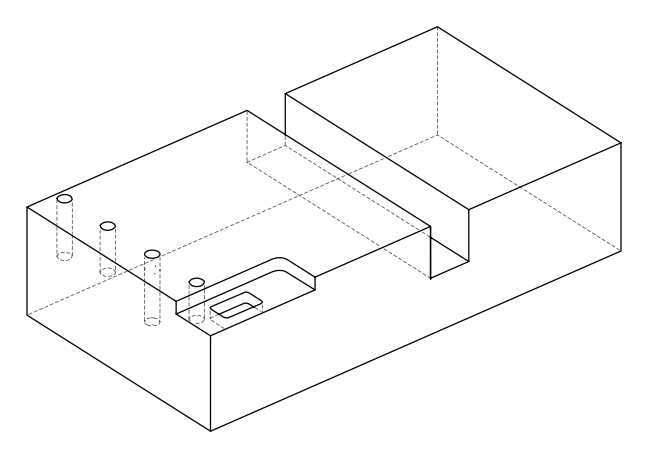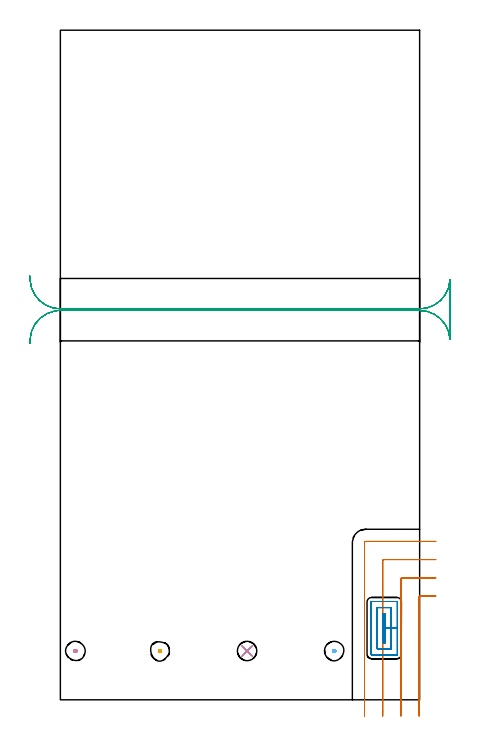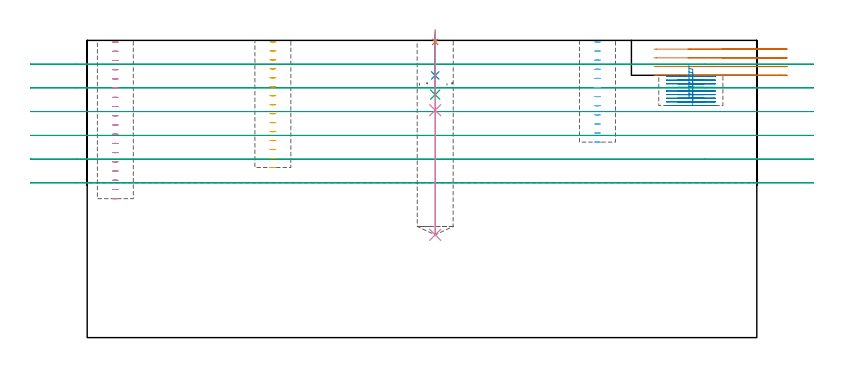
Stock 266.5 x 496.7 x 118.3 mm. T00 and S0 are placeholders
(PLAN: 10 operations, 7 tool changes, 22.4 min)
(1 MILL_CORNER_NOTCH_RECTANGULAR | CORNER_NOTCH_RECTANGULAR | UGT0201_100 | Follow Part, ap 4.5, ae 75% | 4.95 min | 87448 mm3)
(2 MILL_RECTANGULAR_POCKET | POCKET_RECTANGULAR_STRAIGHT | NXT0201_008 | Follow Part, ap 1.5, ae 75% | 5.23 min | 13824 mm3)
(3 MILL_RECTANGULAR_SLOT | SLOT_RECTANGULAR | UGT0201_009 | Follow Part, ap 11.25, ae 75% | 9.59 min | 698505 mm3)
(4 MILL_BLIND_HOLE_FROM_SOLID_MATERIAL | STEP1POCKET | UGT0201_130 | Spiral | 0.79 min | 10102 mm3)
(5 MILL_BLIND_HOLE_FROM_SOLID_MATERIAL_1 | STEP1POCKET_1 | UGT0201_130 | Spiral | 0.66 min | 7957 mm3)
(6 MILL_BLIND_HOLE_FROM_SOLID_MATERIAL_2 | STEP1POCKET_3 | UGT0201_130 | Spiral | 0.53 min | 6607 mm3)
(7 SPOT_DRILL | STEP1POCKET_2 | NXT0321_9005460120000 | 0.03 min | 214 mm3)
(8 DRILL_BLIND_HOLE_INTO_CENTER | STEP1POCKET_2 | NXT0301_064 | 0.07 min | 1251 mm3)
(9 DRILL_TO_ENLARGE_BLIND_HOLE | STEP1POCKET_2 | UGT0301_276 | 0.1 min | 1911 mm3)
(10 GUN_DRILL_BLIND_HOLE | STEP1POCKET_2 | UGT0307_011 | 0.46 min | 8933 mm3)
(TOOL UGT0201_100 | End Mill 18 mm | D18 FL22 Z2)
(TOOL NXT0201_008 | ENDMILL 6mm [2P460-0600-NA 1630] | D6 FL26 Z6)
(TOOL UGT0201_009 | End Mill 45 mm | D45 FL63 Z6)
(TOOL UGT0201_130 | Carbide End Mill 12.0 | D12 FL15 Z4)
(TOOL NXT0321_9005460120000 | NC Spot Drill, 142deg, 12mm, Carbide, Uncoated | D12 PA142 FL30 Z2)
(TOOL NXT0301_064 | Carbide Drill 9.3mm [860.1-0930-028A1-MM 2214] | D9.3 PA140 FL47 Z2)
(TOOL UGT0301_276 | Twist Drill 14.4 mm | D14.4 PA118 FL114 Z2)
(TOOL UGT0307_011 | Gun Drill 14.3 mm | D14.3 PA130 FL24 Z1)
(OP 1 MILL_CORNER_NOTCH_RECTANGULAR)
G17 G21 G94 G90
T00 M6
G54
G17 G0 G90 X278.5 Y77. S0 M3
G43 Z128.3 H0
Z114.825
G94 G1 X275.5 F250.
X266.994 F500.
G3 X266.1 Y76.106 R0.9
G1 Y-9.
Y-12. F250.
G0 Z128.3
X278.5 Y90.5
Z114.825
G1 X275.5
X253.495 F500.
G3 X252.6 Y89.605 R0.9
G1 Y-9.
Y-12. F250.
G0 Z128.3
X278.5 Y104.
Z114.825
G1 X275.5
X239.995 F500.
G3 X239.1 Y103.105 R0.9
G1 Y-9.
Y-12. F250.
G0 Z128.3
X278.5 Y117.5
Z114.825
G1 X275.5
X226.5 F500.
G3 X225.6 Y116.6 R0.9
G1 Y-9.
Y-12. F250.
G0 Z128.3
X278.5 Y77.
Z111.35
G1 X275.5
X266.994 F500.
G3 X266.1 Y76.106 R0.9
G1 Y-9.
Y-12. F250.
G0 Z128.3
X278.5 Y90.5
Z111.35
G1 X275.5
X253.495 F500.
G3 X252.6 Y89.605 R0.9
G1 Y-9.
Y-12. F250.
G0 Z128.3
X278.5 Y104.
Z111.35
G1 X275.5
X239.995 F500.
G3 X239.1 Y103.105 R0.9
G1 Y-9.
Y-12. F250.
G0 Z128.3
X278.5 Y117.5
Z111.35
G1 X275.5
X226.5 F500.
G3 X225.6 Y116.6 R0.9
G1 Y-9.
Y-12. F250.
G0 Z128.3
X278.5 Y77.
Z107.875
G1 X275.5
X266.994 F500.
G3 X266.1 Y76.106 R0.9
G1 Y-9.
Y-12. F250.
G0 Z128.3
X278.5 Y90.5
Z107.875
G1 X275.5
X253.495 F500.
G3 X252.6 Y89.605 R0.9
G1 Y-9.
Y-12. F250.
G0 Z128.3
X278.5 Y104.
Z107.875
G1 X275.5
X239.995 F500.
G3 X239.1 Y103.105 R0.9
G1 Y-9.
Y-12. F250.
G0 Z128.3
X278.5 Y117.5
Z107.875
G1 X275.5
X226.5 F500.
G3 X225.6 Y116.6 R0.9
G1 Y-9.
Y-12. F250.
G0 Z128.3
X278.5 Y77.
Z104.4
G1 X275.5
X266.994 F500.
G3 X266.1 Y76.106 R0.9
G1 Y-9.
Y-12. F250.
G0 Z128.3
X278.5 Y90.5
Z104.4
G1 X275.5
X253.495 F500.
G3 X252.6 Y89.605 R0.9
G1 Y-9.
Y-12. F250.
G0 Z128.3
X278.5 Y104.
Z104.4
G1 X275.5
X239.995 F500.
G3 X239.1 Y103.105 R0.9
G1 Y-9.
Y-12. F250.
G0 Z128.3
X278.5 Y117.5
Z104.4
G1 X275.5
X226.5 F500.
G3 X225.6 Y116.6 R0.9
G1 Y-9.
Y-12. F250.
G0 Z128.3
M5
M2
(OP 2 MILL_RECTANGULAR_POCKET)
G17 G21 G94 G90
T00 M6
G54
G17 G0 G90 X239.5 Y46.716 S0 M3
G43 Z128.3 H1
Z108.35
G94 G1 Y42.4 Z107.193 F250.
X241. Z106.792
Y53.15 Z103.911
Y63.9 F500.
X239.5
Y42.4
X241.
Y53.15
X245.5
Y68.4
X235.
Y37.9
X245.5
Y53.15
X250.
Y72.6
G3 X249.7 Y72.9 R0.3
G1 X230.8
G3 X230.5 Y72.6 R0.3
G1 Y33.7
G3 X230.8 Y33.4 R0.3
G1 X249.7
G3 X250. Y33.7 R0.3
G1 Y53.15
Y54.15
G0 X239.5 Y46.716 Z106.911
G1 Y42.4 Z105.755 F250.
X241. Z105.353
Y53.15 Z102.472
Y63.9 F500.
X239.5
Y42.4
X241.
Y53.15
X245.5
Y68.4
X235.
Y37.9
X245.5
Y53.15
X250.
Y72.6
G3 X249.7 Y72.9 R0.3
G1 X230.8
G3 X230.5 Y72.6 R0.3
G1 Y33.7
G3 X230.8 Y33.4 R0.3
G1 X249.7
G3 X250. Y33.7 R0.3
G1 Y53.15
Y54.15
G0 X239.5 Y46.716 Z105.472
G1 Y42.4 Z104.316 F250.
X241. Z103.914
Y53.15 Z101.033
Y63.9 F500.
X239.5
Y42.4
X241.
Y53.15
X245.5
Y68.4
X235.
Y37.9
X245.5
Y53.15
X250.
Y72.6
G3 X249.7 Y72.9 R0.3
G1 X230.8
G3 X230.5 Y72.6 R0.3
G1 Y33.7
G3 X230.8 Y33.4 R0.3
G1 X249.7
G3 X250. Y33.7 R0.3
G1 Y53.15
Y54.15
G0 X239.5 Y46.716 Z104.033
G1 Y42.4 Z102.877 F250.
X241. Z102.475
Y53.15 Z99.594
Y63.9 F500.
X239.5
Y42.4
X241.
Y53.15
X245.5
Y68.4
X235.
Y37.9
X245.5
Y53.15
X250.
Y72.6
G3 X249.7 Y72.9 R0.3
G1 X230.8
G3 X230.5 Y72.6 R0.3
G1 Y33.7
G3 X230.8 Y33.4 R0.3
G1 X249.7
G3 X250. Y33.7 R0.3
G1 Y53.15
Y54.15
G0 X239.5 Y46.716 Z102.594
G1 Y42.4 Z101.438 F250.
X241. Z101.036
Y53.15 Z98.156
Y63.9 F500.
X239.5
Y42.4
X241.
Y53.15
X245.5
Y68.4
X235.
Y37.9
X245.5
Y53.15
X250.
Y72.6
G3 X249.7 Y72.9 R0.3
G1 X230.8
G3 X230.5 Y72.6 R0.3
G1 Y33.7
G3 X230.8 Y33.4 R0.3
G1 X249.7
G3 X250. Y33.7 R0.3
G1 Y53.15
Y54.15
G0 X239.5 Y46.716 Z101.156
G1 Y42.4 Z99.999 F250.
X241. Z99.597
Y53.15 Z96.717
Y63.9 F500.
X239.5
Y42.4
X241.
Y53.15
X245.5
Y68.4
X235.
Y37.9
X245.5
Y53.15
X250.
Y72.6
G3 X249.7 Y72.9 R0.3
G1 X230.8
G3 X230.5 Y72.6 R0.3
G1 Y33.7
G3 X230.8 Y33.4 R0.3
G1 X249.7
G3 X250. Y33.7 R0.3
G1 Y53.15
Y54.15
G0 X239.5 Y46.716 Z99.717
G1 Y42.4 Z98.56 F250.
X241. Z98.158
Y53.15 Z95.278
Y63.9 F500.
X239.5
Y42.4
X241.
Y53.15
X245.5
Y68.4
X235.
Y37.9
X245.5
Y53.15
X250.
Y72.6
G3 X249.7 Y72.9 R0.3
G1 X230.8
G3 X230.5 Y72.6 R0.3
G1 Y33.7
G3 X230.8 Y33.4 R0.3
G1 X249.7
G3 X250. Y33.7 R0.3
G1 Y53.15
Y54.15
G0 X239.5 Y46.716 Z98.278
G1 Y42.4 Z97.121 F250.
X241. Z96.719
Y53.15 Z93.839
Y63.9 F500.
X239.5
Y42.4
X241.
Y53.15
X245.5
Y68.4
X235.
Y37.9
X245.5
Y53.15
X250.
Y72.6
G3 X249.7 Y72.9 R0.3
G1 X230.8
G3 X230.5 Y72.6 R0.3
G1 Y33.7
G3 X230.8 Y33.4 R0.3
G1 X249.7
G3 X250. Y33.7 R0.3
G1 Y53.15
Y54.15
G0 X239.5 Y46.716 Z96.839
G1 Y42.4 Z95.682 F250.
X241. Z95.28
Y53.15 Z92.4
Y63.9 F500.
X239.5
Y42.4
X241.
Y53.15
X245.5
Y68.4
X235.
Y37.9
X245.5
Y53.15
X250.
Y72.6
G3 X249.7 Y72.9 R0.3
G1 X230.8
G3 X230.5 Y72.6 R0.3
G1 Y33.7
G3 X230.8 Y33.4 R0.3
G1 X249.7
G3 X250. Y33.7 R0.3
G1 Y53.15
Y54.15
G0 Z128.3
M5
M2
(OP 3 MILL_RECTANGULAR_SLOT)
G17 G21 G94 G90
T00 M6
G54
G17 G0 G90 X-22.625 Y264.466 S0 M3
G43 Z128.3 H0
Z108.85
G94 G1 X-22.47 Y267.462 F250.
G2 X-4.157 Y288.413 R22.5 F500.
X0. Y288.8 R22.5 F401.
G1 X245.819
X266.5 F500.
G2 X288.97 Y267.461 R22.5
G1 X289.
Y311.339
X288.97
G2 X266.5 Y290. R22.5
G1 X0.
G2 X-22.47 Y311.338 R22.5
G1 X-22.625 Y314.334 F250.
G0 Y264.466 Z99.4
G1 X-22.47 Y267.462
G2 X-4.157 Y288.413 R22.5 F500.
X0. Y288.8 R22.5 F379.
G1 X245.819
X266.5 F500.
G2 X288.97 Y267.461 R22.5
G1 X289.
Y311.339
X288.97
G2 X266.5 Y290. R22.5
G1 X0.
G2 X-22.47 Y311.338 R22.5
G1 X-22.625 Y314.334 F250.
G0 Y264.466 Z89.95
G1 X-22.47 Y267.462
G2 X-4.157 Y288.413 R22.5 F500.
X0. Y288.8 R22.5 F401.
G1 X245.819
X266.5 F500.
G2 X288.97 Y267.461 R22.5
G1 X289.
Y311.339
X288.97
G2 X266.5 Y290. R22.5
G1 X0.
G2 X-22.47 Y311.338 R22.5
G1 X-22.625 Y314.334 F250.
G0 Y264.466 Z80.5
G1 X-22.47 Y267.462
G2 X-4.157 Y288.413 R22.5 F500.
X0. Y288.8 R22.5 F379.
G1 X245.819
X266.5 F500.
G2 X288.97 Y267.461 R22.5
G1 X289.
Y311.339
X288.97
G2 X266.5 Y290. R22.5
G1 X0.
G2 X-22.47 Y311.338 R22.5
G1 X-22.625 Y314.334 F250.
G0 Y264.466 Z71.05
G1 X-22.47 Y267.462
G2 X-4.157 Y288.413 R22.5 F500.
X0. Y288.8 R22.5 F401.
G1 X245.819
X266.5 F500.
G2 X288.97 Y267.461 R22.5
G1 X289.
Y311.339
X288.97
G2 X266.5 Y290. R22.5
G1 X0.
G2 X-22.47 Y311.338 R22.5
G1 X-22.625 Y314.334 F250.
G0 Y264.466 Z61.6
G1 X-22.47 Y267.462
G2 X-4.157 Y288.413 R22.5 F500.
X0. Y288.8 R22.5 F379.
G1 X245.819
X266.5 F500.
G2 X288.97 Y267.461 R22.5
G1 X289.
Y311.339
X288.97
G2 X266.5 Y290. R22.5
G1 X0.
G2 X-22.47 Y311.338 R22.5
G1 X-22.625 Y314.334 F250.
G0 Z128.3
M5
M2
(OP 4 MILL_BLIND_HOLE_FROM_SOLID_MATERIAL)
G17 G21 G94 G90
T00 M6
G54
G17 G0 G90 X11.2 Y36.2 S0 M3
G43 Z128.3 H0
Z117.633
G94 G3 X11.775 Y36.775 R0.575 F250.
X11.2 Y37.35 R0.575
X10.05 Y36.2 R1.15
X11.2 Y37.35 R-1.15
X10.625 Y36.775 R0.575
X11.2 Y36.2 R0.575
G0 Z113.967
G3 X11.775 Y36.775 R0.575
X11.2 Y37.35 R0.575
X10.05 Y36.2 R1.15
X11.2 Y37.35 R-1.15
X10.625 Y36.775 R0.575
X11.2 Y36.2 R0.575
G0 Z110.3
G3 X11.775 Y36.775 R0.575
X11.2 Y37.35 R0.575
X10.05 Y36.2 R1.15
X11.2 Y37.35 R-1.15
X10.625 Y36.775 R0.575
X11.2 Y36.2 R0.575
G0 Z106.633
G3 X11.775 Y36.775 R0.575
X11.2 Y37.35 R0.575
X10.05 Y36.2 R1.15
X11.2 Y37.35 R-1.15
X10.625 Y36.775 R0.575
X11.2 Y36.2 R0.575
G0 Z102.967
G3 X11.775 Y36.775 R0.575
X11.2 Y37.35 R0.575
X10.05 Y36.2 R1.15
X11.2 Y37.35 R-1.15
X10.625 Y36.775 R0.575
X11.2 Y36.2 R0.575
G0 Z99.3
G3 X11.775 Y36.775 R0.575
X11.2 Y37.35 R0.575
X10.05 Y36.2 R1.15
X11.2 Y37.35 R-1.15
X10.625 Y36.775 R0.575
X11.2 Y36.2 R0.575
G0 Z95.633
G3 X11.775 Y36.775 R0.575
X11.2 Y37.35 R0.575
X10.05 Y36.2 R1.15
X11.2 Y37.35 R-1.15
X10.625 Y36.775 R0.575
X11.2 Y36.2 R0.575
G0 Z91.967
G3 X11.775 Y36.775 R0.575
X11.2 Y37.35 R0.575
X10.05 Y36.2 R1.15
X11.2 Y37.35 R-1.15
X10.625 Y36.775 R0.575
X11.2 Y36.2 R0.575
G0 Z88.3
G3 X11.775 Y36.775 R0.575
X11.2 Y37.35 R0.575
X10.05 Y36.2 R1.15
X11.2 Y37.35 R-1.15
X10.625 Y36.775 R0.575
X11.2 Y36.2 R0.575
G0 Z84.633
G3 X11.775 Y36.775 R0.575
X11.2 Y37.35 R0.575
X10.05 Y36.2 R1.15
X11.2 Y37.35 R-1.15
X10.625 Y36.775 R0.575
X11.2 Y36.2 R0.575
G0 Z80.967
G3 X11.775 Y36.775 R0.575
X11.2 Y37.35 R0.575
X10.05 Y36.2 R1.15
X11.2 Y37.35 R-1.15
X10.625 Y36.775 R0.575
X11.2 Y36.2 R0.575
G0 Z77.3
G3 X11.775 Y36.775 R0.575
X11.2 Y37.35 R0.575
X10.05 Y36.2 R1.15
X11.2 Y37.35 R-1.15
X10.625 Y36.775 R0.575
X11.2 Y36.2 R0.575
G0 Z73.633
G3 X11.775 Y36.775 R0.575
X11.2 Y37.35 R0.575
X10.05 Y36.2 R1.15
X11.2 Y37.35 R-1.15
X10.625 Y36.775 R0.575
X11.2 Y36.2 R0.575
G0 Z69.967
G3 X11.775 Y36.775 R0.575
X11.2 Y37.35 R0.575
X10.05 Y36.2 R1.15
X11.2 Y37.35 R-1.15
X10.625 Y36.775 R0.575
X11.2 Y36.2 R0.575
G0 Z66.3
G3 X11.775 Y36.775 R0.575
X11.2 Y37.35 R0.575
X10.05 Y36.2 R1.15
X11.2 Y37.35 R-1.15
X10.625 Y36.775 R0.575
X11.2 Y36.2 R0.575
G0 Z62.633
G3 X11.775 Y36.775 R0.575
X11.2 Y37.35 R0.575
X10.05 Y36.2 R1.15
X11.2 Y37.35 R-1.15
X10.625 Y36.775 R0.575
X11.2 Y36.2 R0.575
G0 Z58.967
G3 X11.775 Y36.775 R0.575
X11.2 Y37.35 R0.575
X10.05 Y36.2 R1.15
X11.2 Y37.35 R-1.15
X10.625 Y36.775 R0.575
X11.2 Y36.2 R0.575
G0 Z55.3
G3 X11.775 Y36.775 R0.575
X11.2 Y37.35 R0.575
X10.05 Y36.2 R1.15
X11.2 Y37.35 R-1.15
X10.625 Y36.775 R0.575
X11.2 Y36.2 R0.575
G0 Z128.3
M5
M2
(OP 5 MILL_BLIND_HOLE_FROM_SOLID_MATERIAL_1)
G17 G21 G94 G90
T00 M6
G54
G17 G0 G90 X73.9 Y36.2 S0 M3
G43 Z128.3 H0
Z117.727
G94 G3 X74.475 Y36.775 R0.575 F250.
X73.9 Y37.35 R0.575
X72.75 Y36.2 R1.15
X73.9 Y37.35 R-1.15
X73.325 Y36.775 R0.575
X73.9 Y36.2 R0.575
G0 Z114.153
G3 X74.475 Y36.775 R0.575
X73.9 Y37.35 R0.575
X72.75 Y36.2 R1.15
X73.9 Y37.35 R-1.15
X73.325 Y36.775 R0.575
X73.9 Y36.2 R0.575
G0 Z110.58
G3 X74.475 Y36.775 R0.575
X73.9 Y37.35 R0.575
X72.75 Y36.2 R1.15
X73.9 Y37.35 R-1.15
X73.325 Y36.775 R0.575
X73.9 Y36.2 R0.575
G0 Z107.007
G3 X74.475 Y36.775 R0.575
X73.9 Y37.35 R0.575
X72.75 Y36.2 R1.15
X73.9 Y37.35 R-1.15
X73.325 Y36.775 R0.575
X73.9 Y36.2 R0.575
G0 Z103.433
G3 X74.475 Y36.775 R0.575
X73.9 Y37.35 R0.575
X72.75 Y36.2 R1.15
X73.9 Y37.35 R-1.15
X73.325 Y36.775 R0.575
X73.9 Y36.2 R0.575
G0 Z99.86
G3 X74.475 Y36.775 R0.575
X73.9 Y37.35 R0.575
X72.75 Y36.2 R1.15
X73.9 Y37.35 R-1.15
X73.325 Y36.775 R0.575
X73.9 Y36.2 R0.575
G0 Z96.287
G3 X74.475 Y36.775 R0.575
X73.9 Y37.35 R0.575
X72.75 Y36.2 R1.15
X73.9 Y37.35 R-1.15
X73.325 Y36.775 R0.575
X73.9 Y36.2 R0.575
G0 Z92.713
G3 X74.475 Y36.775 R0.575
X73.9 Y37.35 R0.575
X72.75 Y36.2 R1.15
X73.9 Y37.35 R-1.15
X73.325 Y36.775 R0.575
X73.9 Y36.2 R0.575
G0 Z89.14
G3 X74.475 Y36.775 R0.575
X73.9 Y37.35 R0.575
X72.75 Y36.2 R1.15
X73.9 Y37.35 R-1.15
X73.325 Y36.775 R0.575
X73.9 Y36.2 R0.575
G0 Z85.567
G3 X74.475 Y36.775 R0.575
X73.9 Y37.35 R0.575
X72.75 Y36.2 R1.15
X73.9 Y37.35 R-1.15
X73.325 Y36.775 R0.575
X73.9 Y36.2 R0.575
G0 Z81.993
G3 X74.475 Y36.775 R0.575
X73.9 Y37.35 R0.575
X72.75 Y36.2 R1.15
X73.9 Y37.35 R-1.15
X73.325 Y36.775 R0.575
X73.9 Y36.2 R0.575
G0 Z78.42
G3 X74.475 Y36.775 R0.575
X73.9 Y37.35 R0.575
X72.75 Y36.2 R1.15
X73.9 Y37.35 R-1.15
X73.325 Y36.775 R0.575
X73.9 Y36.2 R0.575
G0 Z74.847
G3 X74.475 Y36.775 R0.575
X73.9 Y37.35 R0.575
X72.75 Y36.2 R1.15
X73.9 Y37.35 R-1.15
X73.325 Y36.775 R0.575
X73.9 Y36.2 R0.575
G0 Z71.273
G3 X74.475 Y36.775 R0.575
X73.9 Y37.35 R0.575
X72.75 Y36.2 R1.15
X73.9 Y37.35 R-1.15
X73.325 Y36.775 R0.575
X73.9 Y36.2 R0.575
G0 Z67.7
G3 X74.475 Y36.775 R0.575
X73.9 Y37.35 R0.575
X72.75 Y36.2 R1.15
X73.9 Y37.35 R-1.15
X73.325 Y36.775 R0.575
X73.9 Y36.2 R0.575
G0 Z128.3
M5
M2
(OP 6 MILL_BLIND_HOLE_FROM_SOLID_MATERIAL_2)
G17 G21 G94 G90
T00 M6
G54
G17 G0 G90 X203.1 Y36.2 S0 M3
G43 Z128.3 H0
Z117.675
G94 G3 X203.675 Y36.775 R0.575 F250.
X203.1 Y37.35 R0.575
X201.95 Y36.2 R1.15
X203.1 Y37.35 R-1.15
X202.525 Y36.775 R0.575
X203.1 Y36.2 R0.575
G0 Z114.05
G3 X203.675 Y36.775 R0.575
X203.1 Y37.35 R0.575
X201.95 Y36.2 R1.15
X203.1 Y37.35 R-1.15
X202.525 Y36.775 R0.575
X203.1 Y36.2 R0.575
G0 Z110.425
G3 X203.675 Y36.775 R0.575
X203.1 Y37.35 R0.575
X201.95 Y36.2 R1.15
X203.1 Y37.35 R-1.15
X202.525 Y36.775 R0.575
X203.1 Y36.2 R0.575
G0 Z106.8
G3 X203.675 Y36.775 R0.575
X203.1 Y37.35 R0.575
X201.95 Y36.2 R1.15
X203.1 Y37.35 R-1.15
X202.525 Y36.775 R0.575
X203.1 Y36.2 R0.575
G0 Z103.175
G3 X203.675 Y36.775 R0.575
X203.1 Y37.35 R0.575
X201.95 Y36.2 R1.15
X203.1 Y37.35 R-1.15
X202.525 Y36.775 R0.575
X203.1 Y36.2 R0.575
G0 Z99.55
G3 X203.675 Y36.775 R0.575
X203.1 Y37.35 R0.575
X201.95 Y36.2 R1.15
X203.1 Y37.35 R-1.15
X202.525 Y36.775 R0.575
X203.1 Y36.2 R0.575
G0 Z95.925
G3 X203.675 Y36.775 R0.575
X203.1 Y37.35 R0.575
X201.95 Y36.2 R1.15
X203.1 Y37.35 R-1.15
X202.525 Y36.775 R0.575
X203.1 Y36.2 R0.575
G0 Z92.3
G3 X203.675 Y36.775 R0.575
X203.1 Y37.35 R0.575
X201.95 Y36.2 R1.15
X203.1 Y37.35 R-1.15
X202.525 Y36.775 R0.575
X203.1 Y36.2 R0.575
G0 Z88.675
G3 X203.675 Y36.775 R0.575
X203.1 Y37.35 R0.575
X201.95 Y36.2 R1.15
X203.1 Y37.35 R-1.15
X202.525 Y36.775 R0.575
X203.1 Y36.2 R0.575
G0 Z85.05
G3 X203.675 Y36.775 R0.575
X203.1 Y37.35 R0.575
X201.95 Y36.2 R1.15
X203.1 Y37.35 R-1.15
X202.525 Y36.775 R0.575
X203.1 Y36.2 R0.575
G0 Z81.425
G3 X203.675 Y36.775 R0.575
X203.1 Y37.35 R0.575
X201.95 Y36.2 R1.15
X203.1 Y37.35 R-1.15
X202.525 Y36.775 R0.575
X203.1 Y36.2 R0.575
G0 Z77.8
G3 X203.675 Y36.775 R0.575
X203.1 Y37.35 R0.575
X201.95 Y36.2 R1.15
X203.1 Y37.35 R-1.15
X202.525 Y36.775 R0.575
X203.1 Y36.2 R0.575
G0 Z128.3
M5
M2
(OP 7 SPOT_DRILL)
G17 G21 G94 G90
T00 M6
G54
G17 G0 G90 X138.5 Y36.2 S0 M3
G43 Z128.3 H0
G94 G81 G98 Z117.685 F250. R121.3
G80
M5
M2
(OP 8 DRILL_BLIND_HOLE_INTO_CENTER)
G17 G21 G94 G90
T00 M6
G54
G17 G0 G90 X138.5 Y36.2 S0 M3
G43 Z128.3 H1
G94 G81 G98 Z104.35 F250. R120.3
G80
M5
M2
(OP 9 DRILL_TO_ENLARGE_BLIND_HOLE)
G17 G21 G94 G90
T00 M6
G54
G17 G0 G90 X138.5 Y36.2 S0 M3
G43 Z128.3 H0
G94 G81 G98 Z96.7 F250. R120.3
G80
M5
M2
(OP 10 GUN_DRILL_BLIND_HOLE)
G17 G21 G94 G90
T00 M6
G54
G17 G0 G90 X138.5 Y36.2 M8
G43 Z128.3 H0
Z122.446
S716 M3
G94 G1 Z90.512 F125. M26
G4 X.084
Z40.9 F250.
G4 X.084
G0 Z41.
M5
M9
Z122.446
Z128.3
M2
